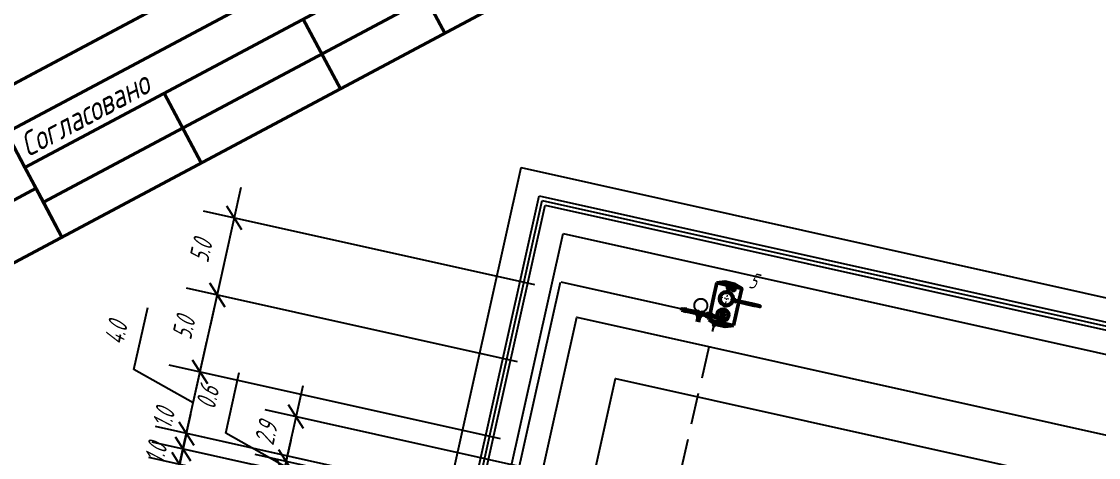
# Model space of a CAD drawing. Extents: x 5370511 to 5386565, y 1010429 to 1053793.
# Drawn here: x 5380425.3 to 5380493.5, y 1039739.8 to 1039767.4 of the extents above; entities that cross this region are included whole.
import ezdxf
from ezdxf.enums import TextEntityAlignment as Align

# ---------------------------------------------------------------- set-up
doc = ezdxf.new("R2010")
doc.units = 0
doc.header["$PDMODE"] = 32
doc.header["$PDSIZE"] = 0.3
for name, pattern in [('DASHDOTX2', [50.8, 25.4, -12.7, 0, -12.7]), ('осевая2', [12.5, 8, -1.5, 1.5, -1.5]), ('Штрих 2x1', [3, 2, -1])]:
    doc.linetypes.add(name, pattern=pattern)
doc.layers.get('0').update_dxf_attribs({"linetype": 'CONTINUOUS'})
doc.layers.get('DEFPOINTS').update_dxf_attribs({"linetype": 'CONTINUOUS'})
for name, color, linetype in [('3D-MODEL', 7, 'CONTINUOUS'), ('ГП_граница насыпи', 242, 'CONTINUOUS'), ('ОНиГМ сооружения', 7, 'CONTINUOUS')]:
    doc.layers.add(name, color=color, linetype=linetype)
doc.styles.add('ГОСТ_НИПИ', font='gost_nipi.shx', dxfattribs={"oblique": 15})
doc.styles.add('ГОСТ_НИПИ_разм', font='gost_nipi.shx', dxfattribs={"width": 0.8, "oblique": 15, "height": 2.5})
doc.dimstyles.new('Лист М500', dxfattribs={"dimtxt": 2.5, "dimasz": 2.5, "dimexe": 2, "dimexo": 1, "dimgap": 1, "dimtad": 1, "dimdec": 1, "dimlfac": 0.5, "dimzin": 0, "dimdsep": 46, "dimtxsty": 'ГОСТ_НИПИ_разм', "dimblk": 'OBLIQUE', "dimcen": 0.09, "dimdle": 2, "dimaunit": 1, "dimadec": 0, "dimazin": 0, "dimtfac": 1, "dimtdec": 1, "dimtofl": 0, "dimtmove": 1, "dimatfit": 3, "dimldrblk": 'NONE', "dimfxl": 1, "dimtolj": 1, "dimtzin": 0, "dimarcsym": 0})

# ---------------------------------------------------------------- blocks, each defined once
blk = doc.blocks.new('*U110')
at = {"lineweight": 50}
for p, q in [((-584, 90), (-584, 155)), ((-579, 90), (-579, 155)), ((-584, 145), (-574, 145)), ((-584, 130), (-574, 130)), ((-584, 110), (-574, 110)), ((-584, 90), (-589, 90)), ((-586, 90), (-574, 90)), ((-579, 90), (-584, 90)), ((-581, 5), (-581, 90)), ((-574, 90), (-579, 90))]:
    blk.add_line(p, q, dxfattribs=at)
at = {"lineweight": 50, "const_width": 0.4}
blk.add_lwpolyline([(-594, 420), (0, 420), (0, 0), (-594, 0)], close=True, dxfattribs=at)
at = {"lineweight": 50}
blk.add_lwpolyline([(-574, 5), (-5, 5), (-5, 415), (-574, 415)], close=True, dxfattribs=at)
blk.add_lwpolyline([(-589, 155), (-589, 90)], dxfattribs=at)
at = {"insert": (-587.93, 90.92), "char_height": 3, "attachment_point": 1, "rotation": 90, "style": 'ГОСТ_НИПИ'}
blk.add_mtext_dynamic_manual_height_columns('Согласовано', width=20.381, gutter_width=12.5, heights=[3.61], dxfattribs=at)
at = {"style": 'ГОСТ_НИПИ', "oblique": 15}
blk.add_attdef('СКВОЗНАЯ_НУМЕРАЦИЯ', text='', height=3, dxfattribs=at).set_placement((-10, 411.5), align=Align.MIDDLE_CENTER)
at = {"style": 'ГОСТ_НИПИ', "oblique": 15, "width": 0.8}
for tag, p in [('ДАТА_СОГЛ_1', (-580.75, 146)), ('ДАТА_СОГЛ_2', (-575.75, 146)), ('ФАМИЛИЯ_СОГЛ_1', (-580.75, 111)), ('ФАМИЛИЯ_СОГЛ_2', (-575.75, 111)), ('ХАРАКТЕР_РАБОТЫ_СОГЛ_1', (-580.75, 91)), ('ХАРАКТЕР_РАБОТЫ_СОГЛ_2', (-575.75, 91))]:
    blk.add_attdef(tag, p, '', height=3, rotation=90, dxfattribs=at)
at = {"style": 'ГОСТ_НИПИ', "oblique": 15}
for tag, width, p in [('ОБОЗНАЧЕНИЕ_ДОКУМЕНТА', 0.8, (-65, 55)), ('НАИМЕНОВАНИЕ_ПРОЕКТА', 0.8, (-65, 42.5)), ('НАИМЕНОВАНИЕ_ОБЪЕКТА', 0.8, (-90, 27.5)), ('СТАДИЯ', 0.8, (-47.5, 25)), ('ЛИСТ', 0.8, (-32.5, 25)), ('ЛИСТОВ', 0.8, (-15, 25)), ('НАИМЕНОВАНИЕ_ЧЕРТЕЖА', 0.8, (-90, 12.5)), ('ПРЕДПРИЯТИЕ', 0.7, (-30.48, 12.55))]:
    blk.add_attdef(tag, text='', height=3, dxfattribs=dict(at, width=width)).set_placement(p, align=Align.MIDDLE_CENTER)
at = {"style": 'ГОСТ_НИПИ', "oblique": 15, "width": 0.8}
blk.add_attdef('РАЗРАБ', text='', height=3, dxfattribs=at).set_placement((-189.18, 32.18), align=Align.MIDDLE_LEFT)
for tag, p in [('ФАМИЛИЯ_5', (-169, 31)), ('ДАТА_1', (-134, 31)), ('ХАРАКТЕР_РАБОТЫ_1', (-189, 26)), ('ФАМИЛИЯ_1', (-169, 26)), ('ДАТА_2', (-134, 26)), ('ХАРАКТЕР_РАБОТЫ_2', (-189, 20.72)), ('ФАМИЛИЯ_2', (-169.15, 20.71)), ('ДАТА_3', (-134, 20.72)), ('ХАРАКТЕР_РАБОТЫ_3', (-189, 16)), ('ФАМИЛИЯ_3', (-169.01, 15.99)), ('ДАТА_4', (-134, 16)), ('ФАМИЛИЯ_6', (-169, 11)), ('ДАТА_5', (-134, 11)), ('ХАРАКТЕР_РАБОТЫ_4', (-189, 6)), ('ФАМИЛИЯ_4', (-169, 6)), ('ДАТА_6', (-134, 6))]:
    blk.add_attdef(tag, p, '', height=3, dxfattribs=at)
at = {"style": 'ГОСТ_НИПИ', "oblique": 15, "width": 0.8, "flags": 8}
blk.add_attdef('НКОНТР', text='', height=3, dxfattribs=at).set_placement((-189.36, 12.34), align=Align.MIDDLE_LEFT)
at = {"style": 'ГОСТ_НИПИ', "oblique": 15, "width": 0.8}
blk.add_attdef('ФОРМАТ', text='', height=3, dxfattribs=at).set_placement((-38.94, 0.42), align=Align.BOTTOM_CENTER)
blk = doc.blocks.new('A$C09E94A9A')
at = {"layer": 'ОНиГМ сооружения', "lineweight": 50}
h = blk.add_hatch(color=7, dxfattribs=at)
h.dxf.hatch_style = 1
h.paths.add_polyline_path([(1793, 569), (1674, 654), (1659, 654), (1659, 569)])
h.paths.add_polyline_path([(1674, 484), (1659, 484), (1659, 472)])
h.paths.add_polyline_path([(1674, 654), (1659, 667), (1659, 654)])
h = blk.add_hatch(color=7, dxfattribs=at)
h.dxf.hatch_style = 1
h.paths.add_polyline_path([(1659, 484), (1674, 484), (1793, 569), (1659, 569)])
for p, q in [((4437, 1810), (4437, 1867)), ((4437, 1810), (4437, 1867)), ((4437, 1810), (4437, 1867)), ((4437, 1810), (4437, 1867)), ((4787, 1810), (4787, 1867)), ((4787, 1810), (4787, 1867))]:
    blk.add_line(p, q, dxfattribs=at)
at = {"layer": 'ОНиГМ сооружения', "color": 7, "lineweight": 50}
for points in [[(3437, 2685), (2929, 2862), (2329, 2862), (1821, 2685)], [(3437, 1867), (3437, 2685), (1821, 2685), (1821, 2685)], [(1821, 2685), (1821, 1838)], [(1821, 1838), (1821, 589)], [(3073, 1810), (3179, 1810), (3179, 1867), (3072, 1867)], [(3179, 1867), (3192, 1878)], [(3179, 1810), (3179, 1867)], [(3179, 1810), (3192, 1799)], [(3192, 1770), (3192, 1907)], [(3192, 1907), (3206, 1907)], [(3192, 1799), (3192, 1878)], [(3206, 1770), (3192, 1770)], [(3206, 1907), (3206, 1770)], [(3206, 1887), (3209, 1885)], [(3206, 1790), (3209, 1792)], [(3211, 1887), (3209, 1885)], [(3209, 1792), (3209, 1885)], [(3209, 1792), (3209, 1885)], [(3211, 1790), (3209, 1792)], [(3225, 1907), (3211, 1907)], [(3211, 1907), (3211, 1770)], [(3211, 1770), (3225, 1770)], [(3225, 1770), (3225, 1907)], [(3225, 1799), (3225, 1878)], [(3238, 1867), (3225, 1878)], [(3238, 1810), (3225, 1799)], [(3238, 1810), (3238, 1867)], [(3238, 1810), (3238, 1867)], [(3238, 1810), (3238, 1867)], [(3864, 1867), (3238, 1867), (3238, 1810), (3864, 1810)], [(3437, 285), (3437, 1810)], [(4335, 1867), (3864, 1867)], [(3864, 1810), (4335, 1810)], [(1821, 549), (1821, 285)], [(3437, 285), (2929, 107), (2329, 107), (1821, 285)], [(3437, 285), (1821, 285)], [(2200, 152), (2200, 0), (2257, 0), (2257, 132)], [(2200, 0), (2257, 0)]]:
    blk.add_lwpolyline(points, dxfattribs=at)
at = {"layer": 'ОНиГМ сооружения', "color": 0, "linetype": 'осевая2', "lineweight": 18, "ltscale": 0.5}
for points in [[(2629, 2862), (2629, 107)], [(4787, 1839), (2184, 1839)]]:
    blk.add_lwpolyline(points, dxfattribs=at)
at = {"layer": 'ОНиГМ сооружения', "linetype": 'осевая2', "lineweight": 18}
for points in [[(2529, 2539), (2729, 2539)], [(3035, 2539), (2835, 2539)], [(2935, 2639), (2935, 2439)], [(2999, 784), (2259, 784)]]:
    blk.add_lwpolyline(points, dxfattribs=at)
at = {"layer": 'ОНиГМ сооружения', "color": 7, "lineweight": 50}
for points in [[(2935, 2639, -1), (2935, 2439, -1), (2935, 2639, 0.228574)], [(2935, 2589, -1), (2935, 2489, -1), (2935, 2589, -0.378939)], [(2371, 521, 12.646186), (2301, 614)], [(2400, 521, 11.529229), (2324, 614)]]:
    blk.add_lwpolyline(points, format="xyb", dxfattribs=at)
at = {"layer": 'ОНиГМ сооружения', "lineweight": 50}
blk.add_lwpolyline([(4439, 1810, -0.023788), (4437, 1810), (4262, 1810), (4262, 1867), (4434, 1867)], format="xyb", dxfattribs=at)
for points in [[(4437, 1810), (4612, 1810), (4612, 1867), (4437, 1867, 1)], [(4787, 1810), (4612, 1810), (4612, 1867), (4787, 1867, -1)]]:
    blk.add_lwpolyline(points, format="xyb", close=True, dxfattribs=at)
at = {"layer": 'ОНиГМ сооружения', "color": 0, "linetype": 'осевая2', "lineweight": 18, "ltscale": 0.5, "extrusion": (-6.12323e-17, -1, 0), "elevation": -875}
blk.add_lwpolyline([(2749, 0), (2509, 0)], dxfattribs=at)
at = {"layer": 'ОНиГМ сооружения', "color": 7, "lineweight": 50, "elevation": 0}
for points in [[(971, 614), (10, 614)], [(971, 524), (10, 524)], [(871, 525), (871, 614)], [(871, 614), (871, 525)], [(1009, 629), (971, 614)], [(1009, 509), (971, 525)], [(1030, 500), (1033, 503)], [(1054, 667), (1033, 667), (1033, 472), (1054, 472), (1054, 667), (1173, 569), (1054, 472)], [(1033, 503), (1033, 636)], [(1293, 667), (1314, 667), (1314, 472), (1293, 472), (1293, 667), (1173, 569), (1293, 472)], [(1314, 503), (1314, 636)], [(1317, 500), (1314, 503)], [(1338, 629), (1376, 614)], [(1338, 509), (1376, 525)], [(1576, 614), (1376, 614)], [(1578, 524), (1376, 525)], [(1478, 525), (1478, 614)], [(1614, 629), (1576, 614)], [(1614, 509), (1576, 525)], [(1635, 500), (1638, 503)], [(1659, 667), (1638, 667), (1638, 472), (1659, 472), (1659, 667), (1793, 569), (1659, 472)], [(1638, 503), (1638, 636)], [(1927, 667), (1948, 667), (1948, 472), (1927, 472), (1927, 667), (1793, 569), (1927, 472)], [(1948, 503), (1948, 636)], [(1951, 500), (1948, 503)], [(1972, 629), (2010, 614)], [(1972, 509), (2010, 525)], [(2010, 614), (2409, 614)], [(2109, 614), (2109, 525)], [(2409, 614), (2409, 525)]]:
    blk.add_lwpolyline(points, dxfattribs=at)
at = {"layer": 'ОНиГМ сооружения', "color": 0, "linetype": 'осевая2', "lineweight": 18, "ltscale": 0.5, "elevation": 0}
blk.add_lwpolyline([(10, 569), (2734, 569)], dxfattribs=at)
at = {"layer": 'ОНиГМ сооружения', "color": 8, "lineweight": 50, "ltscale": 100, "elevation": 0}
for points in [[(306, 640), (136, 640)], [(136, 614), (136, 640)], [(136, 499), (136, 525)], [(136, 499), (306, 499)], [(306, 614), (306, 640)], [(306, 499), (306, 525)]]:
    blk.add_lwpolyline(points, dxfattribs=at)
at = {"layer": 'ОНиГМ сооружения', "color": 8, "lineweight": 18, "ltscale": 0.7, "elevation": 0}
blk.add_lwpolyline([(221, 499), (221, 640)], dxfattribs=at)
at = {"layer": 'ОНиГМ сооружения', "color": 7, "lineweight": 50, "elevation": 0}
for points in [[(1009, 667), (1009, 472), (1030, 472), (1030, 667)], [(1338, 667), (1338, 472), (1317, 472), (1317, 667)], [(1614, 667), (1614, 472), (1635, 472), (1635, 667)], [(1972, 667), (1972, 472), (1951, 472), (1951, 667)]]:
    blk.add_lwpolyline(points, close=True, dxfattribs=at)
at = {"layer": 'ОНиГМ сооружения', "lineweight": 50, "ltscale": 100}
for points in [[(1333, 118), (1013, 118)], [(1053, 471), (1173, 118)], [(1173, 118), (1292, 471)], [(1173, 118), (1173, 28)]]:
    blk.add_lwpolyline(points, dxfattribs=at)
at = {"layer": 'ОНиГМ сооружения', "lineweight": 50, "elevation": 0}
for points in [[(1030, 639), (1033, 636)], [(1317, 639), (1314, 636)], [(1635, 639), (1638, 636)], [(1951, 639), (1948, 636)]]:
    blk.add_lwpolyline(points, dxfattribs=at)
at = {"layer": 'ОНиГМ сооружения', "lineweight": 50, "ltscale": 0.7}
blk.add_lwpolyline([(1173, 118), (1173, 568)], dxfattribs=at)
at = {"layer": 'ОНиГМ сооружения', "color": 7, "lineweight": 50, "extrusion": (-2.94745e-06, -1, 0), "elevation": -525}
blk.add_lwpolyline([(2409, 0), (2010, 0)], dxfattribs=at)
at = {"layer": 'ОНиГМ сооружения', "color": 7, "linetype": 'DASHDOTX2', "lineweight": 50, "ltscale": 0.2}
blk.add_lwpolyline([(2229, 0), (2229, 142)], dxfattribs=at)
at = {"layer": 'ОНиГМ сооружения', "color": 7, "lineweight": 50, "extrusion": (-6.12323e-17, -1, 0)}
for points, elevation in [([(2509, 0), (2409, 0)], -614), ([(2629, 0), (2509, 0)], -614), ([(2629, 0), (2509, 0)], -525)]:
    blk.add_lwpolyline(points, dxfattribs=dict(at, elevation=elevation))
at = {"layer": 'ОНиГМ сооружения', "color": 7, "lineweight": 50, "extrusion": (6.12323e-17, 1, 0), "elevation": 525}
blk.add_lwpolyline([(-2409, 0), (-2509, 0)], dxfattribs=at)
at = {"layer": 'ОНиГМ сооружения', "color": 7, "lineweight": 50, "elevation": 0}
for points in [[(2534, 525, 4.496717), (2534, 614)], [(2575, 525, 2.761469), (2575, 614)], [(2629, 525, 1), (2629, 614)]]:
    blk.add_lwpolyline(points, format="xyb", dxfattribs=at)
at = {"layer": 'ОНиГМ сооружения', "color": 18, "lineweight": 50, "true_color": 0x000000}
blk.add_polyline3d([(15, 614, 0), (10, 609, 0), (5, 604, 0), (4, 601, 0), (2, 598, 0), (1, 595, 0), (0, 593, 0), (0, 590, 0), (0, 587, 0), (1, 584, 0), (3, 581, 0), (6, 575, 0), (10, 569, 0), (14, 563, 0), (17, 558, 0), (18, 555, 0), (19, 552, 0), (19, 549, 0), (19, 546, 0), (18, 544, 0), (17, 541, 0), (15, 538, 0), (13, 536, 0), (8, 531, 0), (3, 525, 0)], dxfattribs=at)
at = {"layer": 'ОНиГМ сооружения', "color": 7, "lineweight": 50}
for centre, radius in [((2629, 1839), 445), ((2629, 1839), 400), ((2629, 2539), 100), ((2629, 2539), 50), ((2629, 875, 0), 120), ((2629, 875), 90), ((2259, 569, 0), 12.5)]:
    blk.add_circle(centre, radius, dxfattribs=at)
blk = doc.blocks.new('_Oblique')
at = {"color": 0, "linetype": 'ByBlock', "lineweight": -2}
blk.add_line((-0.5, -0.5), (0.5, 0.5), dxfattribs=at)
blk = doc.blocks.new('*D168')
at = {"color": 0, "lineweight": -2, "transparency": 16777216}
for p, q in [((5380443.103, 1039744.348), (5380441.601, 1039737.6)), ((5380468.526, 1039736.637), (5380440.716, 1039742.83)), ((5380466.434, 1039734.119), (5380440.083, 1039739.987))]:
    blk.add_line(p, q, dxfattribs=at)
at = {"layer": 'DEFPOINTS', "color": 0, "lineweight": 15, "transparency": 16777216}
for p in [(5380442.035, 1039739.552), (5380469.502, 1039736.42), (5380467.41, 1039733.902)]:
    blk.add_point(p, dxfattribs=at)
at = {"color": 0, "lineweight": -2, "transparency": 16777216, "xscale": 1.25, "yscale": 1.25, "zscale": 1.25}
for p, rotation in [((5380442.668, 1039742.395), 77.44524128354307), ((5380442.035, 1039739.552), 257.4452412835431)]:
    blk.add_blockref('_Oblique', p, dxfattribs=dict(at, rotation=rotation))
at = {"color": 0, "transparency": 16777216, "insert": (5380440.766, 1039741.327), "char_height": 2.5, "attachment_point": 5, "rotation": 77.44524, "style": 'ГОСТ_НИПИ_разм'}
blk.add_mtext('\\A1;{\\H0.5x;2.9}', dxfattribs=at)
blk = doc.blocks.new('_None')
blk = doc.blocks.new('*D169')
at = {"color": 0, "lineweight": -2, "transparency": 16777216}
for p, q in [((5380438.208, 1039741.342), (5380439.063, 1039745.183)), ((5380441.965, 1039739.238), (5380438.208, 1039741.342)), ((5380442.035, 1039739.552), (5380442.307, 1039740.773)), ((5380466.434, 1039734.119), (5380440.083, 1039739.987)), ((5380457.031, 1039735.552), (5380439.943, 1039739.358)), ((5380442.035, 1039739.552), (5380441.895, 1039738.923)), ((5380441.895, 1039738.923), (5380441.624, 1039737.703))]:
    blk.add_line(p, q, dxfattribs=at)
at = {"layer": 'DEFPOINTS', "color": 0, "lineweight": 15, "transparency": 16777216}
for p in [(5380441.895, 1039738.923), (5380458.007, 1039735.335), (5380467.41, 1039733.902)]:
    blk.add_point(p, dxfattribs=at)
at = {"color": 0, "lineweight": -2, "transparency": 16777216, "xscale": 1.25, "yscale": 1.25, "zscale": 1.25}
for p, rotation in [((5380442.035, 1039739.552), 257.4452412835431), ((5380441.895, 1039738.923), 77.44524128354307)]:
    blk.add_blockref('_Oblique', p, dxfattribs=dict(at, rotation=rotation))
at = {"color": 0, "transparency": 16777216, "insert": (5380437.049, 1039743.616), "char_height": 2.5, "attachment_point": 5, "rotation": 77.44524, "style": 'ГОСТ_НИПИ_разм'}
blk.add_mtext('\\A1;{\\H0.5x;0.6}', dxfattribs=at)
blk = doc.blocks.new('*D170')
at = {"color": 0, "lineweight": -2, "transparency": 16777216}
for p, q in [((5380442.33, 1039740.875), (5380440.939, 1039734.631)), ((5380457.031, 1039735.552), (5380439.943, 1039739.358)), ((5380464.341, 1039731.468), (5380439.422, 1039737.017))]:
    blk.add_line(p, q, dxfattribs=at)
at = {"layer": 'DEFPOINTS', "color": 0, "lineweight": 15, "transparency": 16777216}
for p in [(5380441.374, 1039736.583), (5380458.007, 1039735.335), (5380465.317, 1039731.251)]:
    blk.add_point(p, dxfattribs=at)
at = {"color": 0, "lineweight": -2, "transparency": 16777216, "xscale": 1.25, "yscale": 1.25, "zscale": 1.25}
for p, rotation in [((5380441.895, 1039738.923), 77.44524128354307), ((5380441.374, 1039736.583), 257.4452412835431)]:
    blk.add_blockref('_Oblique', p, dxfattribs=dict(at, rotation=rotation))
at = {"color": 0, "transparency": 16777216, "insert": (5380440.048, 1039738.106), "char_height": 2.5, "attachment_point": 5, "rotation": 77.44524, "style": 'ГОСТ_НИПИ_разм'}
blk.add_mtext('\\A1;{\\H0.5x;\\W0.6;2.35}', dxfattribs=at)
blk = doc.blocks.new('*D175')
at = {"color": 0, "lineweight": -2, "transparency": 16777216}
for p, q in [((5380435.716, 1039741.325), (5380435.988, 1039742.545)), ((5380454.757, 1039737.084), (5380433.764, 1039741.759)), ((5380454.588, 1039736.097), (5380433.546, 1039740.783)), ((5380435.498, 1039740.348), (5380435.227, 1039739.128))]:
    blk.add_line(p, q, dxfattribs=at)
at = {"layer": 'DEFPOINTS', "color": 0, "lineweight": 15, "transparency": 16777216}
for p in [(5380435.716, 1039741.325), (5380455.733, 1039736.867), (5380455.564, 1039735.879)]:
    blk.add_point(p, dxfattribs=at)
at = {"color": 0, "lineweight": -2, "transparency": 16777216, "xscale": 1.25, "yscale": 1.25, "zscale": 1.25}
for p, rotation in [((5380435.716, 1039741.325), 257.4452412835431), ((5380435.498, 1039740.348), 77.44524128354307)]:
    blk.add_blockref('_Oblique', p, dxfattribs=dict(at, rotation=rotation))
at = {"color": 0, "transparency": 16777216, "insert": (5380434.266, 1039742.288), "char_height": 2.5, "attachment_point": 5, "rotation": 77.44524, "style": 'ГОСТ_НИПИ_разм'}
blk.add_mtext('\\A1;{\\H0.5x;1.0}', dxfattribs=at)
blk = doc.blocks.new('*D176')
at = {"color": 0, "lineweight": -2, "transparency": 16777216}
for p, q in [((5380435.497, 1039740.343), (5380435.769, 1039741.563)), ((5380455.076, 1039735.983), (5380433.545, 1039740.778)), ((5380454.319, 1039735.122), (5380433.327, 1039739.797)), ((5380435.279, 1039739.362), (5380435.007, 1039738.142))]:
    blk.add_line(p, q, dxfattribs=at)
at = {"layer": 'DEFPOINTS', "color": 0, "lineweight": 15, "transparency": 16777216}
for p in [(5380435.279, 1039739.362), (5380456.052, 1039735.766), (5380455.295, 1039734.905)]:
    blk.add_point(p, dxfattribs=at)
at = {"color": 0, "lineweight": -2, "transparency": 16777216, "xscale": 1.25, "yscale": 1.25, "zscale": 1.25}
for p, rotation in [((5380435.497, 1039740.343), 257.4452412835431), ((5380435.279, 1039739.362), 77.44524128354307)]:
    blk.add_blockref('_Oblique', p, dxfattribs=dict(at, rotation=rotation))
at = {"color": 0, "transparency": 16777216, "insert": (5380433.776, 1039740.091), "char_height": 2.5, "attachment_point": 5, "rotation": 77.44524, "style": 'ГОСТ_НИПИ_разм'}
blk.add_mtext('\\A1;{\\H0.5x;1.0}', dxfattribs=at)
blk = doc.blocks.new('*D179')
at = {"color": 0, "lineweight": -2, "transparency": 16777216}
for p, q in [((5380432.393, 1039745.382), (5380433.269, 1039749.315)), ((5380435.281, 1039739.373), (5380437.02, 1039747.181)), ((5380455.63, 1039740.988), (5380434.633, 1039745.664)), ((5380436.151, 1039743.277), (5380432.393, 1039745.382)), ((5380443.85, 1039739.513), (5380433.764, 1039741.759))]:
    blk.add_line(p, q, dxfattribs=at)
at = {"layer": 'DEFPOINTS', "color": 0, "lineweight": 15, "transparency": 16777216}
for p in [(5380436.585, 1039745.229), (5380456.606, 1039740.771), (5380444.827, 1039739.296)]:
    blk.add_point(p, dxfattribs=at)
at = {"color": 0, "lineweight": -2, "transparency": 16777216, "xscale": 1.25, "yscale": 1.25, "zscale": 1.25}
for p, rotation in [((5380436.585, 1039745.229), 77.44524128354307), ((5380435.716, 1039741.325), 257.4452412835431)]:
    blk.add_blockref('_Oblique', p, dxfattribs=dict(at, rotation=rotation))
at = {"color": 0, "transparency": 16777216, "insert": (5380431.245, 1039747.701), "char_height": 2.5, "attachment_point": 5, "rotation": 77.44524, "style": 'ГОСТ_НИПИ_разм'}
blk.add_mtext('\\A1;{\\H0.5x;4.0}', dxfattribs=at)
blk = doc.blocks.new('*D180')
at = {"color": 0, "lineweight": -2, "transparency": 16777216}
for p, q in [((5380436.151, 1039743.277), (5380438.107, 1039752.061)), ((5380456.72, 1039745.867), (5380435.72, 1039750.544)), ((5380455.63, 1039740.988), (5380434.633, 1039745.664))]:
    blk.add_line(p, q, dxfattribs=at)
at = {"layer": 'DEFPOINTS', "color": 0, "lineweight": 15, "transparency": 16777216}
for p in [(5380437.672, 1039750.109), (5380457.696, 1039745.65), (5380456.606, 1039740.771)]:
    blk.add_point(p, dxfattribs=at)
at = {"color": 0, "lineweight": -2, "transparency": 16777216, "xscale": 1.25, "yscale": 1.25, "zscale": 1.25}
for p, rotation in [((5380437.672, 1039750.109), 77.44524128354307), ((5380436.585, 1039745.229), 257.4452412835431)]:
    blk.add_blockref('_Oblique', p, dxfattribs=dict(at, rotation=rotation))
at = {"color": 0, "transparency": 16777216, "insert": (5380435.543, 1039748.022), "char_height": 2.5, "attachment_point": 5, "rotation": 77.44524, "style": 'ГОСТ_НИПИ_разм'}
blk.add_mtext('\\A1;{\\H0.5x;5.0}', dxfattribs=at)
blk = doc.blocks.new('*D181')
at = {"color": 0, "lineweight": -2, "transparency": 16777216}
for p, q in [((5380437.237, 1039748.157), (5380439.194, 1039756.942)), ((5380457.808, 1039750.748), (5380436.807, 1039755.424)), ((5380456.72, 1039745.867), (5380435.72, 1039750.544))]:
    blk.add_line(p, q, dxfattribs=at)
at = {"layer": 'DEFPOINTS', "color": 0, "lineweight": 15, "transparency": 16777216}
for p in [(5380438.759, 1039754.99), (5380458.784, 1039750.53), (5380457.696, 1039745.65)]:
    blk.add_point(p, dxfattribs=at)
at = {"color": 0, "lineweight": -2, "transparency": 16777216, "xscale": 1.25, "yscale": 1.25, "zscale": 1.25}
for p, rotation in [((5380438.759, 1039754.99), 77.44524128354307), ((5380437.672, 1039750.109), 257.4452412835431)]:
    blk.add_blockref('_Oblique', p, dxfattribs=dict(at, rotation=rotation))
at = {"color": 0, "transparency": 16777216, "insert": (5380436.629, 1039752.902), "char_height": 2.5, "attachment_point": 5, "rotation": 77.44524, "style": 'ГОСТ_НИПИ_разм'}
blk.add_mtext('\\A1;{\\H0.5x;5.0}', dxfattribs=at)
blk = doc.blocks.new('*D182')
at = {"color": 0, "lineweight": -2, "transparency": 16777216}
for p, q in [((5380435.714, 1039741.314), (5380433.539, 1039731.551)), ((5380444.131, 1039737.391), (5380433.327, 1039739.797)), ((5380452.959, 1039729.275), (5380432.022, 1039733.938))]:
    blk.add_line(p, q, dxfattribs=at)
at = {"layer": 'DEFPOINTS', "color": 0, "lineweight": 15, "transparency": 16777216}
for p in [(5380445.107, 1039737.173), (5380433.974, 1039733.503), (5380453.935, 1039729.058)]:
    blk.add_point(p, dxfattribs=at)
at = {"color": 0, "lineweight": -2, "transparency": 16777216, "xscale": 1.25, "yscale": 1.25, "zscale": 1.25}
for p, rotation in [((5380435.279, 1039739.362), 77.44524128354307), ((5380433.974, 1039733.503), 257.4452412835431)]:
    blk.add_blockref('_Oblique', p, dxfattribs=dict(at, rotation=rotation))
at = {"color": 0, "transparency": 16777216, "insert": (5380433.04, 1039736.786), "char_height": 2.5, "attachment_point": 5, "rotation": 77.44524, "style": 'ГОСТ_НИПИ_разм'}
blk.add_mtext('\\A1;{\\H0.5x;6.0}', dxfattribs=at)

msp = doc.modelspace()

# ---------------------------------------------------------------- linework, layer by layer
at = {"color": 8}
for points in [[(5380456.947, 1039758.188), (5380626.786, 1039720.365), (5380610.787, 1039648.525), (5380450.709, 1039684.174), (5380453.1, 1039694.911), (5380443.339, 1039697.085)], [(5380458.085, 1039756.398), (5380624.996, 1039719.227), (5380609.649, 1039650.315), (5380452.499, 1039685.312), (5380454.89, 1039696.049), (5380445.129, 1039698.223)], [(5380458.274, 1039756.099), (5380624.697, 1039719.037), (5380609.46, 1039650.614), (5380452.797, 1039685.502), (5380455.188, 1039696.239), (5380445.428, 1039698.413)], [(5380458.464, 1039755.801), (5380624.399, 1039718.848), (5380609.27, 1039650.912), (5380453.096, 1039685.692), (5380455.487, 1039696.429), (5380445.726, 1039698.602)], [(5380459.602, 1039754.011), (5380622.609, 1039717.71), (5380608.132, 1039652.702), (5380454.886, 1039686.83), (5380457.277, 1039697.567), (5380447.516, 1039699.74)]]:
    msp.add_lwpolyline(points, close=True, dxfattribs=at)
at = {"color": 8, "ltscale": 5}
for points in [[(5380456.052, 1039735.766), (5380459.442, 1039750.922)], [(5380469.045, 1039748.774), (5380459.478, 1039750.914)]]:
    msp.add_lwpolyline(points, dxfattribs=at)
at = {"color": 3, "ltscale": 5}
for points in [[(5380456.052, 1039735.766), (5380459.442, 1039750.922)], [(5380469.045, 1039748.774), (5380459.478, 1039750.914)]]:
    msp.add_lwpolyline(points, dxfattribs=at)
at = {"const_width": 0.125, "elevation": 0}
msp.add_lwpolyline([(5380468.425, 1039749.85, 1), (5380468.242, 1039749.03, 1), (5380468.425, 1039749.85, 49.91739)], format="xyb", dxfattribs=at)
at = {"color": 8}
msp.add_lwpolyline([(5380459.319, 1039699.771), (5380450.037, 1039701.839), (5380460.466, 1039748.691), (5380619.569, 1039713.259), (5380610.004, 1039670.311), (5380594.274, 1039673.815, 0.413433), (5380587.117, 1039669.278), (5380586.879, 1039668.218), (5380580.535, 1039669.631), (5380580.765, 1039670.66, 0.414994), (5380576.216, 1039677.836), (5380528.892, 1039688.375, 0.414214), (5380521.731, 1039683.823), (5380521.506, 1039682.813), (5380515.18, 1039684.222, 0.309973), (5380511.083, 1039688.244), (5380459.319, 1039699.771)], format="xyb", dxfattribs=at)
at = {"color": 8, "linetype": 'Штрих 2x1'}
msp.add_lwpolyline([(5380464.407, 1039727.315), (5380469.193, 1039748.263)], dxfattribs=at)
at = {"color": 8, "ltscale": 0.2}
msp.add_lwpolyline([(5380454.781, 1039708.209), (5380462.932, 1039744.812), (5380615.69, 1039710.794), (5380607.539, 1039674.19)], close=True, dxfattribs=at)
at = {"layer": '3D-MODEL', "lineweight": 15}
msp.add_polyline3d([(5380456.947, 1039758.188, 48.9), (5380456.947, 1039758.188, 48.9), (5380626.786, 1039720.365, 48.9), (5380619.829, 1039689.126, 49.14), (5380610.787, 1039648.525, 49.3), (5380580.675, 1039655.231, 49.3), (5380515.277, 1039669.795, 49.3), (5380450.709, 1039684.174, 49.3), (5380453.1, 1039694.911, 49.25), (5380443.339, 1039697.085, 49.25), (5380449.99, 1039726.949, 49.1)], close=True, dxfattribs=at)
at = {"layer": 'ГП_граница насыпи'}
msp.add_lwpolyline([(5380456.947, 1039758.188), (5380626.786, 1039720.365), (5380610.787, 1039648.525), (5380450.709, 1039684.174), (5380453.1, 1039694.911), (5380443.339, 1039697.085)], close=True, dxfattribs=at)

# ---------------------------------------------------------------- block references
at = {"xscale": 0.5, "yscale": 0.5, "zscale": 0.5, "rotation": 298.0491553101125}
msp.add_blockref('*U110', (5380523.068, 1039479.329), dxfattribs=at)
at = {"color": 8, "xscale": 0.001, "yscale": 0.001, "zscale": 0.001, "rotation": 347.5179235938726}
msp.add_blockref('A$C09E94A9A', (5380466.993, 1039748.639), dxfattribs=at)

# ---------------------------------------------------------------- texts
at = {"style": 'ГОСТ_НИПИ', "oblique": 15, "width": 0.8}
msp.add_text('5', height=1, rotation=346.89537, dxfattribs=at).set_placement((5380471.321, 1039750.571))

# ---------------------------------------------------------------- dimensions: what is measured, and where the dimension line sits
for base, p1, p2, picture, middle in [((5380438.759, 1039754.99), (5380457.696, 1039745.65), (5380458.784, 1039750.53), '*D181', (5380436.629, 1039752.902)), ((5380437.672, 1039750.109), (5380456.606, 1039740.771), (5380457.696, 1039745.65), '*D180', (5380435.543, 1039748.022)), ((5380436.585, 1039745.229), (5380444.827, 1039739.296), (5380456.606, 1039740.771), '*D179', (5380431.025, 1039746.711)), ((5380441.895, 1039738.923), (5380467.41, 1039733.902), (5380458.007, 1039735.335), '*D169', (5380436.839, 1039742.672)), ((5380433.974, 1039733.503), (5380445.107, 1039737.173), (5380453.935, 1039729.058), '*D182', (5380433.04, 1039736.786))]:
    dim = msp.add_linear_dim(base=base, p1=p1, p2=p2, angle=77.44524, text='{\\H0.5x;<>}', dimstyle='Лист М500', override={"dimasz": 1.25, "dimlfac": 1})
    dim.commit()
    dim.dimension.update_dxf_attribs({"geometry": picture, "text_midpoint": middle})
for base, p1, p2, text, picture, middle in [((5380435.716, 1039741.325), (5380455.564, 1039735.879), (5380455.733, 1039736.867), '{\\H0.5x;<>}', '*D175', (5380435.852, 1039741.935)), ((5380442.035, 1039739.552), (5380469.502, 1039736.42), (5380467.41, 1039733.902), '{\\H0.5x;<>}', '*D168', (5380442.352, 1039740.974)), ((5380435.279, 1039739.362), (5380456.052, 1039735.766), (5380455.295, 1039734.905), '{\\H0.5x;<>}', '*D176', (5380435.362, 1039739.738)), ((5380441.374, 1039736.583), (5380458.007, 1039735.335), (5380465.317, 1039731.251), '{\\H0.5x;\\W0.6;2.35}', '*D170', (5380441.635, 1039737.753))]:
    dim = msp.add_linear_dim(base=base, p1=p1, p2=p2, angle=77.44524, text=text, dimstyle='Лист М500', override={"dimasz": 1.25, "dimlfac": 1})
    dim.commit()
    dim.dimension.update_dxf_attribs({"geometry": picture, "text_midpoint": middle, "dimtype": 160})

doc.saveas('drawing.dxf')
